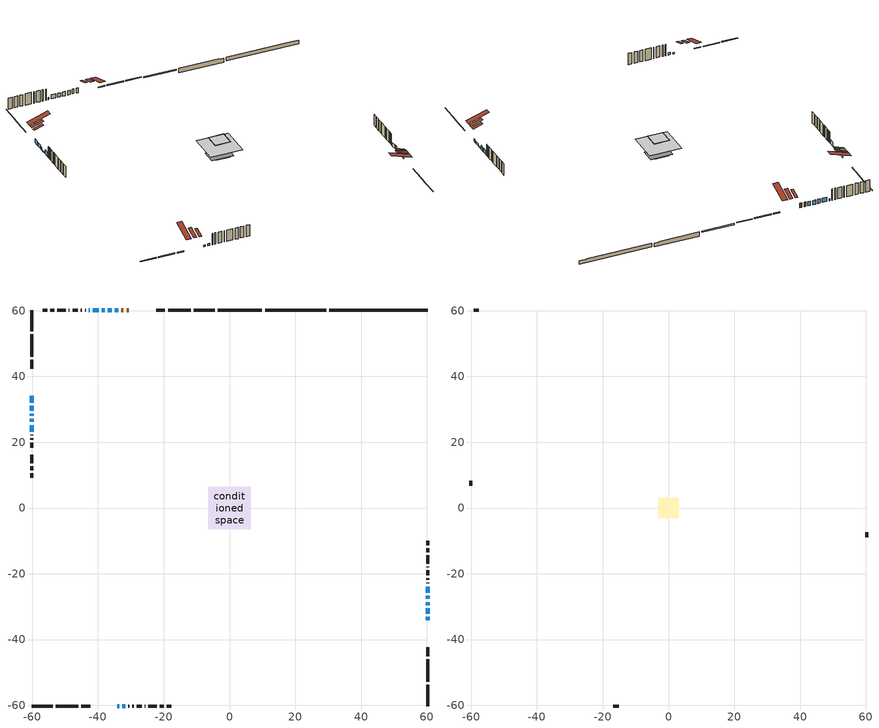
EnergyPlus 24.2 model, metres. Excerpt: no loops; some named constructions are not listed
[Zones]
conditioned space
 floor adiabatic (Floor3 construction): -2.11,-2.11 -2.11,2.11 2.11,2.11 2.11,-2.11 z0.37
 floor adiabatic (AdiabaticFloorConstruction): -6.5,-6.5 -6.5,6.5 6.5,6.5 6.5,-6.5 z2.81
 floor foundation (Slab1 construction): -4.5,-2.97 -4.5,2.97 4.5,2.97 4.5,-2.97 z-1.28
 floor foundation (Slab1 construction 1): -2.88,-2.88 -2.88,2.88 2.88,2.88 2.88,-2.88 z-1.52
 floor foundation (Slab3 construction): -2.11,-2.11 -2.11,2.11 2.11,2.11 2.11,-2.11 z-0.09
 wall outside (RimJoist1 construction): -4.46,60.2 -10.9,60.2 / -60.2,-60.2 -53.76,-60.2 / -60.2,60.2 -60.2,53.76 / 60.2,-60.2 60.2,-53.76 z0.37:0.67
 wall outside (RimJoist2 construction): -11.83,60.2 -18.7,60.2 / -52.83,-60.2 -45.97,-60.2 / -60.2,52.83 -60.2,45.97 / 60.2,-52.83 60.2,-45.97 z0.37:0.67
 wall outside (RimJoist3 construction): -19.62,60.2 -22.3,60.2 / -45.04,-60.2 -42.36,-60.2 / -60.2,45.04 -60.2,42.36 / 60.2,-45.04 60.2,-42.36 z0.37:0.67
 wall outside (AdiabaticWallConstruction 1): -30.56,60.2 -31.31,60.2 / -32.23,60.2 -32.91,60.2 z0.37:2.4
 wall outside (AdiabaticWallConstruction): -60.2,34.1 -60.2,32.07 / -33.84,60.2 -34.86,60.2 / -35.78,60.2 -37,60.2 / -37.93,60.2 -38.85,60.2 / 60.2,-27.66 60.2,-26.64 / -39.77,60.2 -41.6,60.2 / -60.2,25.23 -60.2,23.2 z0.37:2.2; 60.2,-34.1 60.2,-33.03 z0.37:1.39; -34.1,-60.2 -33.49,-60.2 z0.37:0.98; -60.2,31.14 -60.2,29.62 / 60.2,-25.71 60.2,-23.88 z0.37:1.89; 60.2,-32.1 60.2,-30.43 z0.37:1.34; -32.56,-60.2 -31.65,-60.2 / -42.53,60.2 -42.79,60.2 z0.37:1.29; -60.2,28.69 -60.2,28 z0.37:1.59; -60.2,27.07 -60.2,26.16 / 60.2,-29.5 60.2,-28.58 z0.37:0.83
 wall outside (Wall1 construction): -43.71,60.2 -43.92,60.2 / -30.72,-60.2 -30.52,-60.2 / -60.2,22.27 -60.2,22.07 / 60.2,-22.95 60.2,-22.75 z0.37:5.25
 wall outside (Wall2 construction): -44.84,60.2 -45.25,60.2 / -29.59,-60.2 -29.18,-60.2 / -60.2,21.14 -60.2,20.74 / 60.2,-21.82 60.2,-21.42 z0.37:5.25
 wall outside (Wall3 construction): -46.18,60.2 -47.73,60.2 / -28.26,-60.2 -26.71,-60.2 / -60.2,19.81 -60.2,18.26 / 60.2,-20.49 60.2,-18.94 z0.37:5.25
 wall outside (Wall4 construction): -48.66,60.2 -48.81,60.2 / -25.78,-60.2 -25.63,-60.2 / -60.2,17.33 -60.2,17.18 / 60.2,-18.01 60.2,-17.86 z0.37:5.25
 wall outside (Wall5 construction): -49.73,60.2 -52.31,60.2 / -24.7,-60.2 -22.12,-60.2 / -60.2,16.25 -60.2,13.68 / 60.2,-16.93 60.2,-14.36 z0.37:5.25
 wall outside (Wall6 construction): -53.24,60.2 -54.47,60.2 / -21.19,-60.2 -19.96,-60.2 / -60.2,12.75 -60.2,11.51 / 60.2,-13.43 60.2,-12.2 z0.37:5.25
 wall outside (Wall7 construction): -55.4,60.2 -56.77,60.2 / -19.03,-60.2 -17.66,-60.2 / -60.2,10.58 -60.2,9.21 / 60.2,-11.27 60.2,-9.9 z0.37:5.25
 wall foundation (FoundationWall1 construction): 30.33,60.2,-1.28 30.33,60.2,0.37 57.21,60.2,0.37 57.21,60.2,0.23 60.2,60.2,0.23 60.2,60.2,-1.28
 wall foundation (FoundationWall2 construction): 10.81,60.2,-1.52 10.81,60.2,0.37 27.54,60.2,0.37 27.54,60.2,0.15 29.4,60.2,0.15 29.4,60.2,-1.52
 wall foundation (FoundationWall3 construction): 9.88,60.2 -3.53,60.2 z-0.09:0.37
 window (WindowConstruction): -60.2,34.1 -60.2,32.07 z0.37:2.2
 window (WindowConstruction 5): -33.84,60.2 -34.85,60.2 z0.37:2.2
 window (WindowConstruction 6): -35.78,60.2 -37,60.2 z0.37:2.2
 window (WindowConstruction 7): -37.93,60.2 -38.85,60.2 z0.37:2.2
 window (WindowConstruction 8): 60.2,-34.1 60.2,-33.03 z0.37:1.38
 window (WindowConstruction 14): -34.1,-60.2 -33.49,-60.2 z0.37:0.98
 window (WindowConstruction 9): -60.2,31.14 -60.2,29.62 z0.37:1.89
 window (WindowConstruction 10): 60.2,-32.1 60.2,-30.43 z0.37:1.34
 window (WindowConstruction 11): -32.56,-60.2 -31.65,-60.2 z0.37:1.28
 window (WindowConstruction 12): -60.2,28.69 -60.2,28 z0.37:1.59
 window (WindowConstruction 15): -60.2,27.07 -60.2,26.16 z0.37:0.83
 window (WindowConstruction 16): 60.2,-29.5 60.2,-28.58 z0.37:0.83
 window (WindowConstruction 1): 60.2,-27.66 60.2,-26.64 z0.37:2.2
 window (WindowConstruction 2): 60.2,-25.71 60.2,-23.88 z0.37:1.89
 window (WindowConstruction 3): -39.77,60.2 -41.6,60.2 z0.37:2.2
 window (WindowConstruction 13): -42.53,60.2 -42.79,60.2 z0.37:1.28
 window (WindowConstruction 4): -60.2,25.23 -60.2,23.2 z0.37:2.2
 door (Door): -30.56,60.2 -31.31,60.2 z0.37:2.4
 door (Door 1): -32.23,60.2 -32.91,60.2 z0.37:2.4
 ceiling adiabatic (AdiabaticFloorConstruction): 6.5,-6.5 6.5,6.5 -6.5,6.5 -6.5,-6.5 z2.81
 roof outside (Roof3 construction): -27.68,60.2,5.25 -27.68,55.33,6.87 -26.39,55.33,6.87 -26.39,60.2,5.25; -36.98,-60.2,5.25 -36.98,-55.33,6.87 -38.27,-55.33,6.87 -38.27,-60.2,5.25; -60.2,36.98,5.25 -55.33,36.98,6.87 -55.33,38.27,6.87 -60.2,38.27,5.25; 60.2,-36.98,5.25 55.33,-36.98,6.87 55.33,-38.27,6.87 60.2,-38.27,5.25
 roof outside (Roof4 construction): -29.63,60.2,5.25 -29.63,56.31,6.54 -28.61,56.31,6.54 -28.61,60.2,5.25; -35.03,-60.2,5.25 -35.03,-56.31,6.54 -36.05,-56.31,6.54 -36.05,-60.2,5.25; -60.2,35.03,5.25 -56.31,35.03,6.54 -56.31,36.05,6.54 -60.2,36.05,5.25; 60.2,-35.03,5.25 56.31,-35.03,6.54 56.31,-36.05,6.54 60.2,-36.05,5.25
attic - vented
 floor to conditioned space (Floor1 construction Reversed): -3.02,-3.02 -3.02,3.02 3.02,3.02 3.02,-3.02 z5.25
 floor to conditioned space (Floor2 construction Reversed): -3.15,-3.15 -3.15,3.15 3.15,3.15 3.15,-3.15 z5.25
 wall outside (Wall8 construction): -57.7,60.2 -59.27,60.2 / -16.73,-60.2 -15.16,-60.2 / -60.2,8.28 -60.2,6.72 / 60.2,-8.97 60.2,-7.4 z0.37:5.25
 roof outside (Roof1 construction): -25.47,60.2,5.25 -25.47,51.7,8.08 -23.23,51.7,8.08 -23.23,60.2,5.25; -39.2,-60.2,5.25 -39.2,-51.7,8.08 -41.44,-51.7,8.08 -41.44,-60.2,5.25; -60.2,39.2,5.25 -51.7,39.2,8.08 -51.7,41.44,8.08 -60.2,41.44,5.25; 60.2,-39.2,5.25 51.7,-39.2,8.08 51.7,-41.44,8.08 60.2,-41.44,5.25
[Schedule:Day:Interval]
clothes dryer exhaust 0 schedule day: No, 01:00, 0.123457, 02:00, 0.0740741, 03:00, 0.0493827, 04:00, 0.0246914, 05:00, 0.0493827, 06:00, 0.0740741, 07:00, 0.197531, 08:00, 0.395062, 09:00, 0.592593, 10:00, 0.839506, 11:00, 0.962963, 12:00, 1, 13:00, 0.91358, 14:00, 0.82716, 15:00, 0.716049, 16:00, 0.753086, 17:00, 0.679012, 18:00, 0.666667, 20:00, 0.62963, 21:00, 0.641975, 22:00, 0.666667, 23:00, 0.54321, 24:00, 0.296296
clothes dryer exhaust 0 schedule default day; cooling season schedule day; cooling season schedule day 2; cooling season schedule default day; exterior lighting schedule default day; natural vent schedule default day: No, 24:00, 0
cooling season schedule day 1: No, 24:00, 1
exterior lighting schedule day 10: No, 01:00, 0.552381, 03:00, 0.510952, 05:00, 0.483333, 06:00, 0.538571, 07:00, 0.607619, 08:00, 0.56619, 09:00, 0.428095, 10:00, 0.345238, 12:00, 0.331429, 13:00, 0.345238, 14:00, 0.386667, 15:00, 0.414286, 16:00, 0.483333, 17:00, 0.607619, 18:00, 0.773333, 19:00, 0.88381, 20:00, 0.939048, 21:00, 0.966667, 22:00, 0.897619, 23:00, 0.773333, 24:00, 0.649048
exterior lighting schedule day 11: No, 01:00, 0.571429, 03:00, 0.528571, 05:00, 0.5, 06:00, 0.557143, 07:00, 0.628571, 08:00, 0.585714, 09:00, 0.442857, 10:00, 0.357143, 12:00, 0.342857, 13:00, 0.357143, 14:00, 0.4, 15:00, 0.428571, 16:00, 0.5, 17:00, 0.628571, 18:00, 0.8, 19:00, 0.914286, 20:00, 0.971429, 21:00, 1, 22:00, 0.928571, 23:00, 0.8, 24:00, 0.671429
exterior lighting schedule day 9: No, 01:00, 0.509524, 03:00, 0.47131, 05:00, 0.445833, 06:00, 0.496786, 07:00, 0.560476, 08:00, 0.522262, 09:00, 0.394881, 10:00, 0.318452, 12:00, 0.305714, 13:00, 0.318452, 14:00, 0.356667, 15:00, 0.382143, 16:00, 0.445833, 17:00, 0.560476, 18:00, 0.713333, 19:00, 0.815238, 20:00, 0.86619, 21:00, 0.891667, 22:00, 0.827976, 23:00, 0.713333, 24:00, 0.59869
[Schedule:Week:Daily]
clothes dryer exhaust 0 schedule Week Rule - Jan1-Dec31: clothes dryer exhaust 0 schedule day, clothes dryer exhaust 0 schedule day, clothes dryer exhaust 0 schedule day, clothes dryer exhaust 0 schedule day, clothes dryer exhaust 0 schedule day, clothes dryer exhaust 0 schedule day, clothes dryer exhaust 0 schedule day, clothes dryer exhaust 0 schedule default day, clothes dryer exhaust 0 schedule default day, clothes dryer exhaust 0 schedule default day, clothes dryer exhaust 0 schedule default day, clothes dryer exhaust 0 schedule default day
cooling season schedule Week Rule - Jan1-May26: cooling season schedule day, cooling season schedule day, cooling season schedule day, cooling season schedule day, cooling season schedule day, cooling season schedule day, cooling season schedule day, cooling season schedule default day, cooling season schedule default day, cooling season schedule default day, cooling season schedule default day, cooling season schedule default day
cooling season schedule Week Rule - May27-Jun2: cooling season schedule day, cooling season schedule day, cooling season schedule day, cooling season schedule day, cooling season schedule day, cooling season schedule day 1, cooling season schedule day 1, cooling season schedule default day, cooling season schedule default day, cooling season schedule default day, cooling season schedule default day, cooling season schedule default day
cooling season schedule Week Rule - Jun3-Sep29: cooling season schedule day 1, cooling season schedule day 1, cooling season schedule day 1, cooling season schedule day 1, cooling season schedule day 1, cooling season schedule day 1, cooling season schedule day 1, cooling season schedule default day, cooling season schedule default day, cooling season schedule default day, cooling season schedule default day, cooling season schedule default day
cooling season schedule Week Rule - Sep30-Oct6: cooling season schedule day 1, cooling season schedule day 2, cooling season schedule day 2, cooling season schedule day 2, cooling season schedule day 2, cooling season schedule day 2, cooling season schedule day 2, cooling season schedule default day, cooling season schedule default day, cooling season schedule default day, cooling season schedule default day, cooling season schedule default day
cooling season schedule Week Rule - Oct7-Dec31: cooling season schedule day 2, cooling season schedule day 2, cooling season schedule day 2, cooling season schedule day 2, cooling season schedule day 2, cooling season schedule day 2, cooling season schedule day 2, cooling season schedule default day, cooling season schedule default day, cooling season schedule default day, cooling season schedule default day, cooling season schedule default day
exterior lighting schedule Week Rule - Oct7-Oct27: exterior lighting schedule day 9, exterior lighting schedule day 9, exterior lighting schedule day 9, exterior lighting schedule day 9, exterior lighting schedule day 9, exterior lighting schedule day 9, exterior lighting schedule day 9, exterior lighting schedule default day, exterior lighting schedule default day, exterior lighting schedule default day, exterior lighting schedule default day, exterior lighting schedule default day
exterior lighting schedule Week Rule - Oct28-Nov3: exterior lighting schedule day 9, exterior lighting schedule day 9, exterior lighting schedule day 9, exterior lighting schedule day 9, exterior lighting schedule day 10, exterior lighting schedule day 10, exterior lighting schedule day 10, exterior lighting schedule default day, exterior lighting schedule default day, exterior lighting schedule default day, exterior lighting schedule default day, exterior lighting schedule default day
exterior lighting schedule Week Rule - Nov4-Nov24: exterior lighting schedule day 10, exterior lighting schedule day 10, exterior lighting schedule day 10, exterior lighting schedule day 10, exterior lighting schedule day 10, exterior lighting schedule day 10, exterior lighting schedule day 10, exterior lighting schedule default day, exterior lighting schedule default day, exterior lighting schedule default day, exterior lighting schedule default day, exterior lighting schedule default day
exterior lighting schedule Week Rule - Nov25-Dec1: exterior lighting schedule day 10, exterior lighting schedule day 10, exterior lighting schedule day 10, exterior lighting schedule day 10, exterior lighting schedule day 10, exterior lighting schedule day 10, exterior lighting schedule day 11, exterior lighting schedule default day, exterior lighting schedule default day, exterior lighting schedule default day, exterior lighting schedule default day, exterior lighting schedule default day
exterior lighting schedule Week Rule - Dec2-Dec31: exterior lighting schedule day 11, exterior lighting schedule day 11, exterior lighting schedule day 11, exterior lighting schedule day 11, exterior lighting schedule day 11, exterior lighting schedule day 11, exterior lighting schedule day 11, exterior lighting schedule default day, exterior lighting schedule default day, exterior lighting schedule default day, exterior lighting schedule default day, exterior lighting schedule default day
natural vent schedule Week Rule - Jan1-Dec31: natural vent schedule default day, natural vent schedule default day, natural vent schedule default day, natural vent schedule default day, natural vent schedule default day, natural vent schedule default day, natural vent schedule default day, natural vent schedule default day, natural vent schedule default day, natural vent schedule default day, natural vent schedule default day, natural vent schedule default day
[Schedule:Year]
clothes dryer exhaust 0 schedule: clothes dryer exhaust 0 schedule Week Rule - Jan1-Dec31, 1, 1, 12, 31
cooling season schedule: cooling season schedule Week Rule - Jan1-May26, 1, 1, 5, 26, cooling season schedule Week Rule - May27-Jun2, 5, 27, 6, 2, cooling season schedule Week Rule - Jun3-Sep29, 6, 3, 9, 29, cooling season schedule Week Rule - Sep30-Oct6, 9, 30, 10, 6, cooling season schedule Week Rule - Oct7-Dec31, 10, 7, 12, 31
natural vent schedule: natural vent schedule Week Rule - Jan1-Dec31, 1, 1, 12, 31
